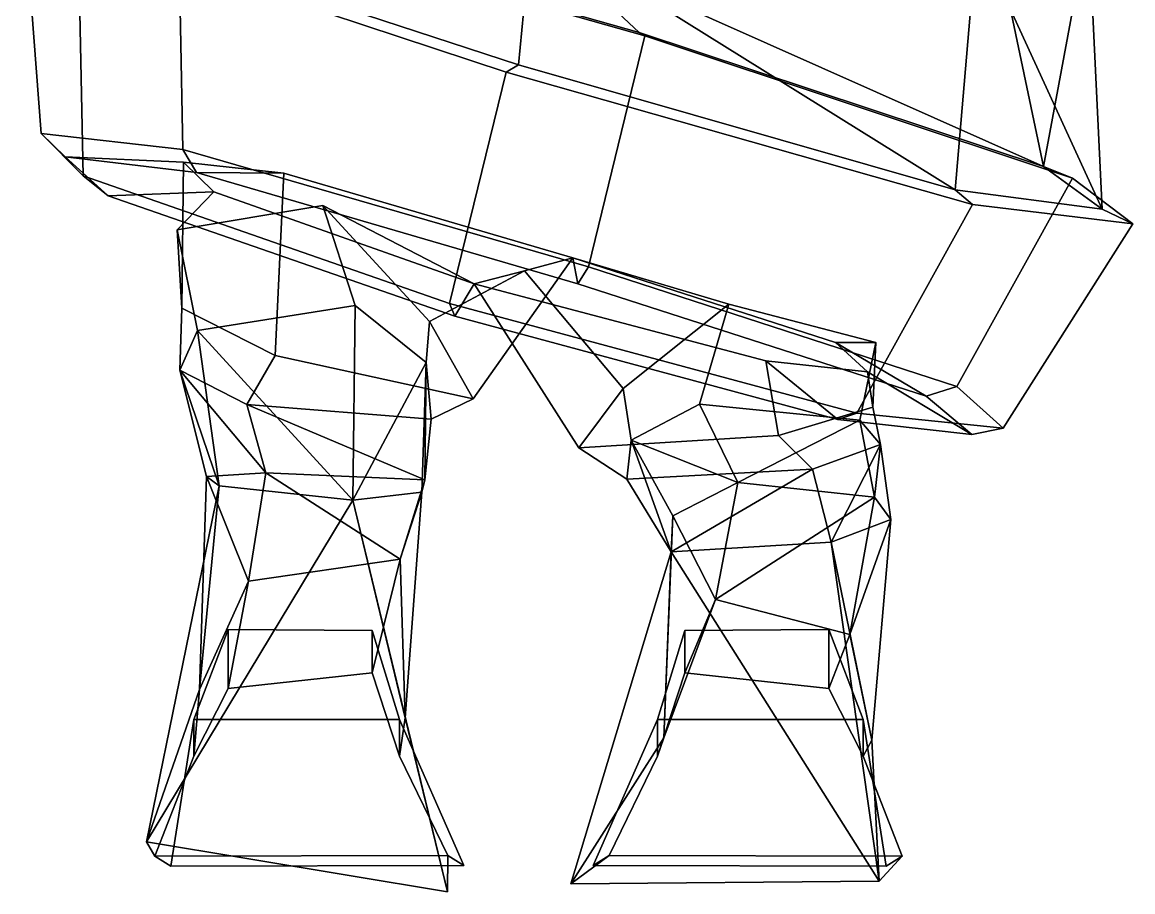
# Model space of a CAD drawing. Extents: x -125 to 148, y -159 to 360.
# Drawn here: x -118 to 136.7, y -158.9 to 40.4 of the extents above; entities that cross this region are included whole.
import ezdxf

# ---------------------------------------------------------------- set-up
doc = ezdxf.new("R2010")
doc.units = 0

msp = doc.modelspace()

# ---------------------------------------------------------------- linework, layer by layer
for points in [[(-82.258751, 67.508118, 93.957809), (-118.009018, 72.204437, 15.194129), (-113.660057, 14.937546, 10.70766), (-81.142319, 11.231186, 89.991692)], [(-113.660057, 14.937546, 10.70766), (-118.009018, 72.204437, 15.194129), (-105.169304, 61.463989, -78.907761), (-104.052872, 5.187073, -82.873878)], [(11.85006, -15.654205, 109.385818), (24.781452, 37.319031, 111.158195), (-82.258751, 67.508118, 93.957809), (-81.142319, 11.231186, 89.991692)], [(24.781452, 37.319031, 111.158195), (23.442146, 38.034317, 98.987297), (-77.252251, 66.562286, 84.72541), (-82.258751, 67.508118, 93.957809)], [(-77.252251, 66.562286, 84.72541), (23.442146, 38.034317, 98.987297), (2.006639, 58.250885, 111.888008)], [(116.203918, 7.316132, 53.584122), (103.454811, 68.167419, 80.009041), (2.006639, 58.250885, 111.888008)], [(116.203918, 7.316132, 53.584122), (126.51683, 62.827454, -6.079532), (103.454811, 68.167419, 80.009041)], [(-104.052872, 5.187073, -82.873878), (-105.169304, 61.463989, -78.907761), (-7.049505, 28.9198, -129.127548), (-19.995611, -24.055527, -130.897324)], [(-105.169304, 61.463989, -78.907761), (-97.527077, 61.213501, -68.252975), (-4.210401, 30.631256, -113.769066), (-7.049505, 28.9198, -129.127548)], [(-97.527077, 61.213501, -68.252975), (-1.128062, 62.474075, -106.35553), (-4.210401, 30.631256, -113.769066)], [(95.929092, 1.967346, -99.394264), (-4.210401, 30.631256, -113.769066), (-1.128062, 62.474075, -106.35553)], [(95.929092, 1.967346, -99.394264), (-1.128062, 62.474075, -106.35553), (100.926155, 60.180786, -74.018349)], [(129.664627, -2.429016, -24.59235), (100.926155, 60.180786, -74.018349), (126.51683, 62.827454, -6.079532)], [(116.203918, 7.316132, 53.584122), (129.664627, -2.429016, -24.59235), (126.51683, 62.827454, -6.079532)], [(129.664627, -2.429016, -24.59235), (95.929092, 1.967346, -99.394264), (100.926155, 60.180786, -74.018349)], [(116.203918, 7.316132, 53.584122), (2.006639, 58.250885, 111.888008), (23.442146, 38.034317, 98.987297)], [(11.85006, -15.654205, 109.385818), (96.340324, -43.123055, 61.421715), (122.865959, 4.688461, 60.938198), (24.781452, 37.319031, 111.158195)], [(24.781452, 37.319031, 111.158195), (122.865959, 4.688461, 60.938198), (116.203918, 7.316132, 53.584122), (23.442146, 38.034317, 98.987297)], [(99.955406, -1.355652, -111.927368), (-7.049505, 28.9198, -129.127548), (-4.210401, 30.631256, -113.769066), (95.929092, 1.967346, -99.394264)], [(73.429771, -49.167175, -111.443848), (-19.995611, -24.055527, -130.897324), (-7.049505, 28.9198, -129.127548), (99.955406, -1.355652, -111.927368)], [(-81.142319, 11.231186, 89.991692), (-113.660057, 14.937546, 10.70766), (-108.15686, 9.56102, 9.571925), (-78.011581, 5.951782, 80.728996)], [(-113.660057, 14.937546, 10.70766), (-104.052872, 5.187073, -82.873878), (-98.286415, 0.603012, -72.249382), (-108.15686, 9.56102, 9.571925)], [(11.85006, -15.654205, 109.385818), (-81.142319, 11.231186, 89.991692), (-78.011581, 5.951782, 80.728996), (9.386184, -19.5457, 97.060776)], [(-78.011581, 5.951782, 80.728996), (-108.15686, 9.56102, 9.571925), (-81.058258, 8.360428, 5.690282), (-58.038631, 5.77713, 62.363289)], [(-108.15686, 9.56102, 9.571925), (-98.286415, 0.603012, -72.249382), (-74.059433, 1.550613, -58.51746), (-81.058258, 8.360428, 5.690282)], [(-81.058258, 8.360428, 5.690282), (-74.059433, 1.550613, -58.51746), (-82.469566, -7.197449, -34.607712), (-81.434914, -25.098175, 2.670775)], [(-58.038631, 5.77713, 62.363289), (-81.058258, 8.360428, 5.690282), (-81.434914, -25.098175, 2.670775), (-60.030552, -36.016914, 34.056988)], [(-104.052872, 5.187073, -82.873878), (-19.995611, -24.055527, -130.897324), (-18.795824, -26.980499, -115.57917), (-98.286415, 0.603012, -72.249382)], [(9.386184, -19.5457, 97.060776), (-78.011581, 5.951782, 80.728996), (-58.038631, 5.77713, 62.363289), (8.238062, -13.614944, 76.3489)], [(8.238062, -13.614944, 76.3489), (-58.038631, 5.77713, 62.363289), (-60.030552, -36.016914, 34.056988), (-14.561338, -45.942184, 39.516487)], [(136.681061, -5.794662, -25.804182), (129.664627, -2.429016, -24.59235), (116.203918, 7.316132, 53.584122), (122.865959, 4.688461, 60.938198)], [(122.865959, 4.688461, 60.938198), (96.340324, -43.123055, 61.421715), (106.92289, -52.616211, -24.800314), (136.681061, -5.794662, -25.804182)], [(-98.286415, 0.603012, -72.249382), (-18.795824, -26.980499, -115.57917), (-14.389806, -19.584488, -94.383743), (-74.059433, 1.550613, -58.51746)], [(-74.059433, 1.550613, -58.51746), (-14.389806, -19.584488, -94.383743), (-49.082901, -1.604538, -66.121513), (-82.469566, -7.197449, -34.607712)], [(99.955406, -1.355652, -111.927368), (95.929092, 1.967346, -99.394264), (129.664627, -2.429016, -24.59235), (136.681061, -5.794662, -25.804182)], [(-77.818306, -30.281189, -22.955824), (-82.469566, -7.197449, -34.607712), (-49.082901, -1.604538, -66.121513), (-41.669342, -24.514778, -45.62484)], [(-25.405401, -37.586678, -26.746195), (-41.669342, -24.514778, -45.62484), (-49.082901, -1.604538, -66.121513), (-24.635307, -28.218758, -16.096045)], [(-14.389806, -19.584488, -94.383743), (-2.853631, -16.541092, -7.340557), (-24.635307, -28.218758, -16.096045), (-49.082901, -1.604538, -66.121513)], [(106.92289, -52.616211, -24.800314), (73.429771, -49.167175, -111.443848), (99.955406, -1.355652, -111.927368), (136.681061, -5.794662, -25.804182)], [(-81.870308, -39.326714, -4.825387), (-81.434914, -25.098175, 2.670775), (-82.469566, -7.197449, -34.607712), (-77.818306, -30.281189, -22.955824)], [(-2.853631, -16.541092, -7.340557), (8.238062, -13.614944, 76.3489), (-14.561338, -45.942184, 39.516487), (-24.635307, -28.218758, -16.096045)], [(19.78755, -43.509521, -5.145628), (44.039646, -24.22506, 50.365185), (8.238062, -13.614944, 76.3489), (-2.853631, -16.541092, -7.340557)], [(8.238062, -13.614944, 76.3489), (44.039646, -24.22506, 50.365185), (77.776222, -32.975372, 16.900534), (68.519333, -32.981384, 41.990829)], [(9.386184, -19.5457, 97.060776), (8.238062, -13.614944, 76.3489), (68.519333, -32.981384, 41.990829), (89.324501, -45.295059, 53.792351)], [(19.78755, -43.509521, -5.145628), (-2.853631, -16.541092, -7.340557), (-14.389806, -19.584488, -94.383743), (9.66593, -57.118095, -68.929451)], [(11.85006, -15.654205, 109.385818), (9.386184, -19.5457, 97.060776), (89.324501, -45.295059, 53.792351), (96.340324, -43.123055, 61.421715)], [(69.049675, -50.643845, -99.186035), (52.498535, -37.207886, -78.889915), (-14.389806, -19.584488, -94.383743), (-18.795824, -26.980499, -115.57917)], [(52.498535, -37.207886, -78.889915), (55.433304, -54.35585, -60.640976), (9.66593, -57.118095, -68.929451), (-14.389806, -19.584488, -94.383743)], [(-66.502197, -47.212982, 4.724898), (-60.030552, -36.016914, 34.056988), (-81.434914, -25.098175, 2.670775), (-81.870308, -39.326714, -4.825387)], [(-42.183582, -69.133934, -41.434597), (-77.818306, -30.281189, -22.955824), (-41.669342, -24.514778, -45.62484)], [(-42.183582, -69.133934, -41.434597), (-41.669342, -24.514778, -45.62484), (-25.405401, -37.586678, -26.746195)], [(73.429771, -49.167175, -111.443848), (69.049675, -50.643845, -99.186035), (-18.795824, -26.980499, -115.57917), (-19.995611, -24.055527, -130.897324)], [(37.309231, -47.131271, 18.883022), (44.039646, -24.22506, 50.365185), (19.78755, -43.509521, -5.145628), (21.678148, -55.427856, -3.24374)], [(37.309231, -47.131271, 18.883022), (74.047447, -50.813232, -4.0986), (77.776222, -32.975372, 16.900534), (44.039646, -24.22506, 50.365185)], [(-72.837624, -65.887253, -21.703167), (-81.870308, -39.326714, -4.825387), (-77.818306, -30.281189, -22.955824)], [(-72.837624, -65.887253, -21.703167), (-77.818306, -30.281189, -22.955824), (-42.183582, -69.133934, -41.434597)], [(-24.259947, -50.56369, -3.039117), (-25.405401, -37.586678, -26.746195), (-24.635307, -28.218758, -16.096045), (-14.561338, -45.942184, 39.516487)], [(68.519333, -32.981384, 41.990829), (77.776222, -32.975372, 16.900534), (77.053947, -47.822708, -23.279936), (75.868858, -39.698669, -19.570797)], [(89.324501, -45.295059, 53.792351), (68.519333, -32.981384, 41.990829), (75.868858, -39.698669, -19.570797), (99.74292, -54.108505, -23.894396)], [(74.047447, -50.813232, -4.0986), (78.810219, -56.393738, -23.585411), (77.053947, -47.822708, -23.279936), (77.776222, -32.975372, 16.900534)], [(-24.259947, -50.56369, -3.039117), (-14.561338, -45.942184, 39.516487), (-60.030552, -36.016914, 34.056988), (-66.502197, -47.212982, 4.724898)], [(-26.398445, -67.281273, -24.61178), (-42.183582, -69.133934, -41.434597), (-25.405401, -37.586678, -26.746195)], [(-25.711338, -64.459061, -2.890272), (-26.398445, -67.281273, -24.61178), (-25.405401, -37.586678, -26.746195)], [(-25.711338, -64.459061, -2.890272), (-25.405401, -37.586678, -26.746195), (-24.259947, -50.56369, -3.039117)], [(75.868858, -39.698669, -19.570797), (77.053947, -47.822708, -23.279936), (55.433304, -54.35585, -60.640976), (52.498535, -37.207886, -78.889915)], [(99.74292, -54.108505, -23.894396), (75.868858, -39.698669, -19.570797), (52.498535, -37.207886, -78.889915), (69.049675, -50.643845, -99.186035)], [(-62.130661, -62.848587, 3.350644), (-66.502197, -47.212982, 4.724898), (-81.870308, -39.326714, -4.825387)], [(-62.130661, -62.848587, 3.350644), (-81.870308, -39.326714, -4.825387), (-75.775658, -63.705597, -5.491787)], [(-75.775658, -63.705597, -5.491787), (-81.870308, -39.326714, -4.825387), (-72.837624, -65.887253, -21.703167)], [(96.340324, -43.123055, 61.421715), (89.324501, -45.295059, 53.792351), (99.74292, -54.108505, -23.894396), (106.92289, -52.616211, -24.800314)], [(21.678148, -55.427856, -3.24374), (19.78755, -43.509521, -5.145628), (9.66593, -57.118095, -68.929451), (20.620583, -64.339783, -31.752798)], [(-25.711338, -64.459061, -2.890272), (-24.259947, -50.56369, -3.039117), (-66.502197, -47.212982, 4.724898)], [(-25.711338, -64.459061, -2.890272), (-66.502197, -47.212982, 4.724898), (-62.130661, -62.848587, 3.350644)], [(46.126354, -65.085205, 33.895504), (37.309231, -47.131271, 18.883022), (21.678148, -55.427856, -3.24374)], [(46.126354, -65.085205, 33.895504), (74.047447, -50.813232, -4.0986), (37.309231, -47.131271, 18.883022)], [(78.810219, -56.393738, -23.585411), (63.199821, -61.998764, -37.011887), (55.433304, -54.35585, -60.640976), (77.053947, -47.822708, -23.279936)], [(46.126354, -65.085205, 33.895504), (77.447685, -68.427574, 13.672893), (74.047447, -50.813232, -4.0986)], [(106.92289, -52.616211, -24.800314), (99.74292, -54.108505, -23.894396), (69.049675, -50.643845, -99.186035), (73.429771, -49.167175, -111.443848)], [(77.447685, -68.427574, 13.672893), (78.810219, -56.393738, -23.585411), (74.047447, -50.813232, -4.0986)], [(63.199821, -61.998764, -37.011887), (20.620583, -64.339783, -31.752798), (9.66593, -57.118095, -68.929451), (55.433304, -54.35585, -60.640976)], [(30.846651, -81.005699, -12.474943), (21.678148, -55.427856, -3.24374), (20.620583, -64.339783, -31.752798)], [(46.126354, -65.085205, 33.895504), (21.678148, -55.427856, -3.24374), (31.17152, -72.755203, 13.862061)], [(31.17152, -72.755203, 13.862061), (21.678148, -55.427856, -3.24374), (30.846651, -81.005699, -12.474943)], [(67.515884, -78.775894, -16.467899), (63.199821, -61.998764, -37.011887), (78.810219, -56.393738, -23.585411)], [(81.223953, -73.574234, -3.964643), (67.515884, -78.775894, -16.467899), (78.810219, -56.393738, -23.585411)], [(77.447685, -68.427574, 13.672893), (81.223953, -73.574234, -3.964643), (78.810219, -56.393738, -23.585411)], [(-66.086037, -87.742767, 3.95073), (-62.130661, -62.848587, 3.350644), (-75.775658, -63.705597, -5.491787)], [(-66.086037, -87.742767, 3.95073), (-31.324539, -82.64666, -0.03618), (-62.130661, -62.848587, 3.350644)], [(-31.324539, -82.64666, -0.03618), (-25.711338, -64.459061, -2.890272), (-62.130661, -62.848587, 3.350644)], [(30.846651, -81.005699, -12.474943), (20.620583, -64.339783, -31.752798), (63.199821, -61.998764, -37.011887)], [(67.515884, -78.775894, -16.467899), (30.846651, -81.005699, -12.474943), (63.199821, -61.998764, -37.011887)], [(-89.529732, -147.480164, -8.960802), (-77.366318, -112.570305, 0.437689), (-72.837624, -65.887253, -21.703167)], [(-89.529732, -147.480164, -8.960802), (-72.837624, -65.887253, -21.703167), (-42.183582, -69.133934, -41.434597)], [(-77.366318, -112.570305, 0.437689), (-66.086037, -87.742767, 3.95073), (-75.775658, -63.705597, -5.491787)], [(-77.366318, -112.570305, 0.437689), (-75.775658, -63.705597, -5.491787), (-72.837624, -65.887253, -21.703167)], [(-31.324539, -82.64666, -0.03618), (-26.398445, -67.281273, -24.61178), (-25.711338, -64.459061, -2.890272)], [(40.961159, -91.909813, 21.404028), (46.126354, -65.085205, 33.895504), (31.17152, -72.755203, 13.862061)], [(40.961159, -91.909813, 21.404028), (77.447685, -68.427574, 13.672893), (46.126354, -65.085205, 33.895504)], [(-30.221319, -119.054382, -13.788295), (-42.183582, -69.133934, -41.434597), (-26.398445, -67.281273, -24.61178)], [(-30.221319, -119.054382, -13.788295), (-26.398445, -67.281273, -24.61178), (-31.324539, -82.64666, -0.03618)], [(71.756721, -99.963356, 3.653555), (77.447685, -68.427574, 13.672893), (40.961159, -91.909813, 21.404028)], [(71.756721, -99.963356, 3.653555), (81.223953, -73.574234, -3.964643), (77.447685, -68.427574, 13.672893)], [(-20.442095, -158.901688, -31.032675), (-89.529732, -147.480164, -8.960802), (-42.183582, -69.133934, -41.434597)], [(-20.442095, -158.901688, -31.032675), (-42.183582, -69.133934, -41.434597), (-30.221319, -119.054382, -13.788295)], [(29.112473, -123.584602, 0.893615), (40.961159, -91.909813, 21.404028), (31.17152, -72.755203, 13.862061)], [(29.112473, -123.584602, 0.893615), (31.17152, -72.755203, 13.862061), (30.846651, -81.005699, -12.474943)], [(76.829887, -124.176399, -12.43323), (67.515884, -78.775894, -16.467899), (81.223953, -73.574234, -3.964643)], [(76.829887, -124.176399, -12.43323), (81.223953, -73.574234, -3.964643), (71.756721, -99.963356, 3.653555)], [(78.554672, -156.471497, -36.508648), (30.846651, -81.005699, -12.474943), (67.515884, -78.775894, -16.467899)], [(78.554672, -156.471497, -36.508648), (67.515884, -78.775894, -16.467899), (76.829887, -124.176399, -12.43323)], [(7.79546, -157.098541, -18.488285), (29.112473, -123.584602, 0.893615), (30.846651, -81.005699, -12.474943)], [(7.79546, -157.098541, -18.488285), (30.846651, -81.005699, -12.474943), (78.554672, -156.471497, -36.508648)], [(-31.324539, -82.64666, -0.03618), (-66.086037, -87.742767, 3.95073), (-70.777412, -112.334427, 35.947453), (-37.787899, -108.736435, 35.947453)], [(-30.221319, -119.054382, -13.788295), (-31.324539, -82.64666, -0.03618), (-37.787899, -108.736435, 35.947453), (-31.473774, -127.827744, 43.725594)], [(-77.366318, -112.570305, 0.437689), (-78.613716, -127.827744, 43.725594), (-70.777412, -112.334427, 35.947453), (-66.086037, -87.742767, 3.95073)], [(29.112473, -123.584602, 0.893615), (27.673773, -127.827744, 43.725594), (33.987896, -108.736435, 35.947453), (40.961159, -91.909813, 21.404028)], [(40.961159, -91.909813, 21.404028), (33.987896, -108.736435, 35.947453), (66.977409, -112.334427, 35.947453), (71.756721, -99.963356, 3.653555)], [(-31.473774, -119.444244, 102.617195), (-37.787899, -98.998032, 87.801697), (-70.777412, -98.812729, 87.801697), (-78.613716, -119.444244, 102.617195)], [(-78.613716, -119.444244, 102.617195), (-70.777412, -98.812729, 87.801697), (-70.777412, -112.334427, 35.947453), (-78.613716, -127.827744, 43.725594)], [(-37.787899, -98.998032, 87.801697), (-37.787899, -108.736435, 35.947453), (-70.777412, -112.334427, 35.947453), (-70.777412, -98.812729, 87.801697)], [(-31.473774, -119.444244, 102.617195), (-31.473774, -127.827744, 43.725594), (-37.787899, -108.736435, 35.947453), (-37.787899, -98.998032, 87.801697)], [(27.673773, -119.444244, 102.617195), (74.813721, -119.444244, 102.617195), (66.977409, -98.812729, 87.801697), (33.987896, -98.998032, 87.801697)], [(27.673773, -119.444244, 102.617195), (33.987896, -98.998032, 87.801697), (33.987896, -108.736435, 35.947453), (27.673773, -127.827744, 43.725594)], [(33.987896, -98.998032, 87.801697), (66.977409, -98.812729, 87.801697), (66.977409, -112.334427, 35.947453), (33.987896, -108.736435, 35.947453)], [(74.813721, -119.444244, 102.617195), (74.813721, -127.827744, 43.725594), (66.977409, -112.334427, 35.947453), (66.977409, -98.812729, 87.801697)], [(76.829887, -124.176399, -12.43323), (71.756721, -99.963356, 3.653555), (66.977409, -112.334427, 35.947453), (74.813721, -127.827744, 43.725594)], [(-89.529732, -147.480164, -8.960802), (-87.594154, -150.723206, 36.317848), (-78.613716, -127.827744, 43.725594), (-77.366318, -112.570305, 0.437689)], [(-83.890282, -153.02951, 102.617195), (-78.613716, -119.444244, 102.617195), (-78.613716, -127.827744, 43.725594), (-87.594154, -150.723206, 36.317848)], [(-16.70689, -152.844193, 102.617195), (-31.473774, -119.444244, 102.617195), (-78.613716, -119.444244, 102.617195), (-83.890282, -153.02951, 102.617195)], [(-20.442095, -158.901688, -31.032675), (-30.221319, -119.054382, -13.788295), (-31.473774, -127.827744, 43.725594), (-20.410763, -150.61731, 32.613968)], [(-16.70689, -152.844193, 102.617195), (-20.410763, -150.61731, 32.613968), (-31.473774, -127.827744, 43.725594), (-31.473774, -119.444244, 102.617195)], [(12.906889, -152.844193, 102.617195), (80.090286, -153.02951, 102.617195), (74.813721, -119.444244, 102.617195), (27.673773, -119.444244, 102.617195)], [(12.906889, -152.844193, 102.617195), (27.673773, -119.444244, 102.617195), (27.673773, -127.827744, 43.725594), (16.610764, -150.61731, 32.613968)], [(80.090286, -153.02951, 102.617195), (83.794151, -150.723206, 36.317848), (74.813721, -127.827744, 43.725594), (74.813721, -119.444244, 102.617195)], [(7.79546, -157.098541, -18.488285), (16.610764, -150.61731, 32.613968), (27.673773, -127.827744, 43.725594), (29.112473, -123.584602, 0.893615)], [(78.554672, -156.471497, -36.508648), (76.829887, -124.176399, -12.43323), (74.813721, -127.827744, 43.725594), (83.794151, -150.723206, 36.317848)], [(-89.529732, -147.480164, -8.960802), (-20.442095, -158.901688, -31.032675), (-20.410763, -150.61731, 32.613968), (-87.594154, -150.723206, 36.317848)], [(-83.890282, -153.02951, 102.617195), (-87.594154, -150.723206, 36.317848), (-20.410763, -150.61731, 32.613968), (-16.70689, -152.844193, 102.617195)], [(78.554672, -156.471497, -36.508648), (83.794151, -150.723206, 36.317848), (16.610764, -150.61731, 32.613968), (7.79546, -157.098541, -18.488285)], [(80.090286, -153.02951, 102.617195), (12.906889, -152.844193, 102.617195), (16.610764, -150.61731, 32.613968), (83.794151, -150.723206, 36.317848)]]:
    msp.add_3dface(points)

doc.saveas('drawing.dxf')
